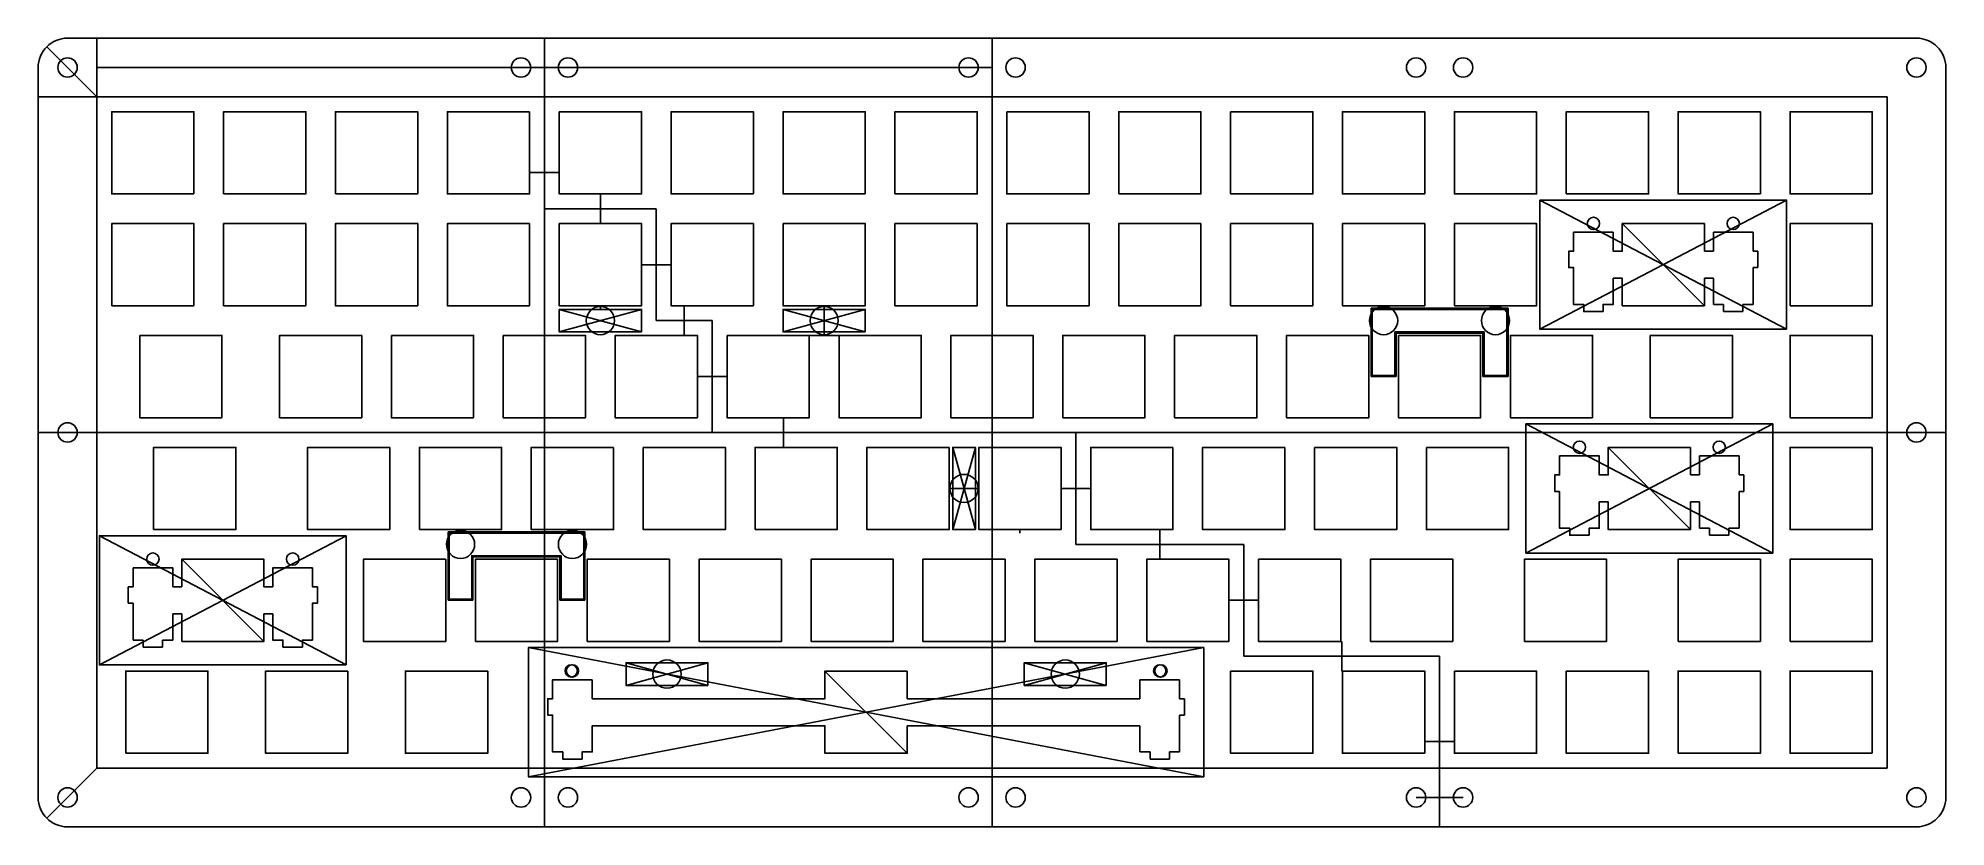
# Model space of a CAD drawing. Header units: millimetres. Extents: x -10 to 315, y -10 to 125.
import ezdxf

# ---------------------------------------------------------------- set-up
doc = ezdxf.new("R2010")
doc.units = ezdxf.units.MM
doc.layers.get('0').update_dxf_attribs({"linetype": 'CONTINUOUS'})

msp = doc.modelspace()

# ---------------------------------------------------------------- linework, layer by layer
for p, q in [((0.1, 114.56), (0.1, 124.56)), ((76.3, 124.56), (76.3, -9.74)), ((76.3, 95.51), (76.3, 124.56)), ((152.5, 124.56), (152.5, -9.74)), ((0.1, 114.56), (-8.44, 123.09)), ((0.1, 119.56), (152.5, 119.56)), ((0.1, 114.56), (-9.9, 114.56)), ((73.77, 101.69), (78.82, 101.69)), ((85.82, 92.98), (85.82, 98.03)), ((95.34, 95.51), (76.3, 95.51)), ((95.34, 76.46), (95.34, 95.51)), ((287.79, 74.98), (245.79, 96.98)), ((245.79, 74.98), (287.79, 96.98)), ((273.79, 92.98), (259.8, 92.98)), ((273.79, 88.28), (273.79, 92.98)), ((275.32, 91.51), (275.32, 88.28)), ((282.07, 91.51), (275.32, 91.51)), ((282.07, 88.28), (282.07, 91.51)), ((275.32, 88.28), (273.79, 88.28)), ((282.89, 88.28), (282.07, 88.28)), ((282.89, 85.48), (282.89, 88.28)), ((92.82, 85.98), (97.87, 85.98)), ((282.07, 85.48), (282.89, 85.48)), ((282.07, 79.21), (282.07, 85.48)), ((273.79, 83.68), (275.32, 83.68)), ((273.79, 78.98), (273.79, 83.68)), ((275.32, 83.68), (275.32, 79.21)), ((92.82, 74.53), (78.82, 78.38)), ((78.82, 74.53), (92.82, 78.38)), ((85.82, 78.38), (85.82, 78.98)), ((100.11, 73.93), (100.11, 78.98)), ((130.92, 74.53), (116.92, 78.38)), ((116.92, 74.53), (130.92, 78.38)), ((123.92, 73.93), (123.92, 78.98)), ((217.04, 66.93), (217.04, 78.58)), ((217.04, 78.58), (240.35, 78.58)), ((240.35, 78.58), (240.35, 66.93)), ((275.32, 79.21), (277.05, 79.21)), ((277.05, 79.21), (277.05, 78.01)), ((277.05, 78.01), (280.34, 78.01)), ((280.34, 78.01), (280.34, 79.21)), ((280.34, 79.21), (282.07, 79.21)), ((104.87, 76.46), (95.34, 76.46)), ((104.87, 57.41), (104.87, 76.46)), ((126.45, 73.93), (121.39, 73.93)), ((221.3, 74.33), (221.3, 66.93)), ((236.09, 74.33), (221.3, 74.33)), ((236.09, 66.93), (236.09, 74.33)), ((102.34, 66.93), (107.39, 66.93)), ((221.3, 66.93), (217.04, 66.93)), ((240.35, 66.93), (236.09, 66.93)), ((116.99, 54.88), (116.99, 59.93)), ((285.41, 36.88), (243.41, 58.88)), ((243.41, 36.88), (285.41, 58.88)), ((314.89, 57.41), (-9.9, 57.41)), ((166.78, 57.41), (104.87, 57.41)), ((166.78, 38.36), (166.78, 57.41)), ((149.66, 40.88), (145.81, 54.88)), ((145.81, 40.88), (149.66, 54.88)), ((271.41, 54.88), (257.41, 54.88)), ((271.41, 50.18), (271.41, 54.88)), ((279.69, 53.41), (272.94, 53.41)), ((272.94, 53.41), (272.94, 50.18)), ((279.69, 50.18), (279.69, 53.41)), ((272.94, 50.18), (271.41, 50.18)), ((280.51, 50.18), (279.69, 50.18)), ((280.51, 47.38), (280.51, 50.18)), ((145.21, 47.88), (150.26, 47.88)), ((164.26, 47.88), (169.31, 47.88)), ((271.41, 45.58), (272.94, 45.58)), ((271.41, 40.88), (271.41, 45.58)), ((272.94, 45.58), (272.94, 41.11)), ((279.69, 47.38), (280.51, 47.38)), ((279.69, 41.11), (279.69, 47.38)), ((42.53, 17.83), (0.53, 39.83)), ((0.53, 17.83), (42.53, 39.83)), ((83.18, 40.48), (59.88, 40.48)), ((59.88, 40.48), (59.88, 28.83)), ((83.18, 28.83), (83.18, 40.48)), ((157.26, 40.28), (157.26, 40.88)), ((181.07, 35.83), (181.07, 40.88)), ((272.94, 41.11), (274.66, 41.11)), ((274.66, 41.11), (274.66, 39.91)), ((274.66, 39.91), (277.96, 39.91)), ((277.96, 39.91), (277.96, 41.11)), ((277.96, 41.11), (279.69, 41.11)), ((14.53, 35.83), (14.53, 31.13)), ((64.13, 28.83), (64.13, 36.23)), ((64.13, 36.23), (78.93, 36.23)), ((78.93, 36.23), (78.93, 28.83)), ((195.36, 38.36), (166.78, 38.36)), ((195.36, 19.31), (195.36, 38.36)), ((6.25, 34.36), (6.25, 31.13)), ((13, 34.36), (6.25, 34.36)), ((13, 31.13), (13, 34.36)), ((5.43, 31.13), (5.43, 28.33)), ((6.25, 31.13), (5.43, 31.13)), ((14.53, 31.13), (13, 31.13)), ((5.43, 28.33), (6.25, 28.33)), ((6.25, 28.33), (6.25, 22.06)), ((13, 26.53), (14.53, 26.53)), ((13, 22.06), (13, 26.53)), ((14.53, 26.53), (14.53, 21.83)), ((59.88, 28.83), (64.13, 28.83)), ((78.93, 28.83), (83.18, 28.83)), ((192.83, 28.83), (197.88, 28.83)), ((6.25, 22.06), (7.98, 22.06)), ((7.98, 22.06), (7.98, 20.86)), ((7.98, 20.86), (11.28, 20.86)), ((11.28, 20.86), (11.28, 22.06)), ((11.28, 22.06), (13, 22.06)), ((14.53, 21.83), (28.53, 21.83)), ((188.56, -1.22), (73.56, 20.78)), ((73.56, -1.22), (188.56, 20.78)), ((212.03, 16.78), (212.03, 21.83)), ((104.14, 14.35), (90.19, 18.19)), ((90.19, 14.35), (104.14, 18.19)), ((138.06, 16.78), (124.06, 16.78)), ((138.06, 12.08), (138.06, 16.78)), ((171.94, 14.35), (157.99, 18.19)), ((157.99, 14.35), (171.94, 18.19)), ((228.69, 19.31), (195.36, 19.31)), ((228.69, -9.74), (228.69, 19.31)), ((184.44, 15.31), (177.69, 15.31)), ((177.69, 15.31), (177.69, 12.08)), ((184.44, 12.08), (184.44, 15.31)), ((177.69, 12.08), (138.06, 12.08)), ((185.26, 12.08), (184.44, 12.08)), ((185.26, 9.28), (185.26, 12.08)), ((138.06, 7.48), (177.69, 7.48)), ((138.06, 2.78), (138.06, 7.48)), ((177.69, 7.48), (177.69, 3.01)), ((184.44, 3.01), (184.44, 9.28)), ((184.44, 9.28), (185.26, 9.28)), ((226.17, 4.78), (231.22, 4.78)), ((0.1, 0.26), (-8.44, -8.28)), ((177.69, 3.01), (179.41, 3.01)), ((179.41, 3.01), (179.41, 1.81)), ((179.41, 1.81), (182.71, 1.81)), ((182.71, 1.81), (182.71, 3.01)), ((182.71, 3.01), (184.44, 3.01)), ((224.7, -4.74), (232.7, -4.74))]:
    msp.add_line(p, q)
msp.add_lwpolyline([(309.89, -9.74), (-4.9, -9.74, -0.414214), (-9.9, -4.74), (-9.9, 119.56, -0.414214), (-4.9, 124.56), (309.89, 124.56, -0.414214), (314.89, 119.56), (314.89, -4.74, -0.414214)], format="xyb", close=True)
for points in [[(0.1, 0.26), (0.1, 114.56), (304.89, 114.56), (304.89, 0.26)], [(16.62, 98.03), (2.62, 98.03), (2.62, 112.03), (16.62, 112.03)], [(21.67, 98.03), (21.67, 112.03), (35.67, 112.03), (35.67, 98.03)], [(40.72, 98.03), (40.72, 112.03), (54.72, 112.03), (54.72, 98.03)], [(73.77, 112.03), (73.77, 98.03), (59.77, 98.03), (59.77, 112.03)], [(78.82, 112.03), (92.82, 112.03), (92.82, 98.03), (78.82, 98.03)], [(111.87, 98.03), (97.87, 98.03), (97.87, 112.03), (111.87, 112.03)], [(130.92, 98.03), (116.92, 98.03), (116.92, 112.03), (130.92, 112.03)], [(135.97, 98.03), (135.97, 112.03), (149.97, 112.03), (149.97, 98.03)], [(155.02, 112.03), (169.02, 112.03), (169.02, 98.03), (155.02, 98.03)], [(174.07, 98.03), (174.07, 112.03), (188.07, 112.03), (188.07, 98.03)], [(193.12, 112.03), (207.12, 112.03), (207.12, 98.03), (193.12, 98.03)], [(226.17, 98.03), (212.17, 98.03), (212.17, 112.03), (226.17, 112.03)], [(245.22, 112.03), (245.22, 98.03), (231.22, 98.03), (231.22, 112.03)], [(250.27, 98.03), (250.27, 112.03), (264.27, 112.03), (264.27, 98.03)], [(283.32, 98.03), (269.32, 98.03), (269.32, 112.03), (283.32, 112.03)], [(302.37, 98.03), (288.37, 98.03), (288.37, 112.03), (302.37, 112.03)], [(287.79, 74.98), (245.79, 74.98), (245.79, 96.98), (287.79, 96.98)], [(2.62, 78.98), (2.62, 92.98), (16.62, 92.98), (16.62, 78.98)], [(35.67, 92.98), (35.67, 78.98), (21.67, 78.98), (21.67, 92.98)], [(54.72, 78.98), (40.72, 78.98), (40.72, 92.98), (54.72, 92.98)], [(73.77, 92.98), (73.77, 78.98), (59.77, 78.98), (59.77, 92.98)], [(78.82, 78.98), (78.82, 92.98), (92.82, 92.98), (92.82, 78.98)], [(111.87, 78.98), (97.87, 78.98), (97.87, 92.98), (111.87, 92.98)], [(116.92, 92.98), (130.92, 92.98), (130.92, 78.98), (116.92, 78.98)], [(149.97, 92.98), (149.97, 78.98), (135.97, 78.98), (135.97, 92.98)], [(155.02, 92.98), (169.02, 92.98), (169.02, 78.98), (155.02, 78.98)], [(188.07, 92.98), (188.07, 78.98), (174.07, 78.98), (174.07, 92.98)], [(207.12, 78.98), (193.12, 78.98), (193.12, 92.98), (207.12, 92.98)], [(226.17, 92.98), (226.17, 78.98), (212.17, 78.98), (212.17, 92.98)], [(231.22, 78.98), (231.22, 92.98), (245.22, 92.98), (245.22, 78.98)], [(258.27, 91.51), (251.52, 91.51), (251.52, 88.28), (250.69, 88.28), (250.69, 85.48), (251.52, 85.48), (251.52, 79.21), (253.24, 79.21), (253.24, 78.01), (256.54, 78.01), (256.54, 79.21), (258.27, 79.21), (258.27, 83.68), (259.8, 83.68), (259.8, 78.98), (273.79, 78.98), (259.8, 92.98), (259.8, 88.28), (258.27, 88.28)], [(288.37, 78.98), (288.37, 92.98), (302.37, 92.98), (302.37, 78.98)], [(92.82, 74.53), (78.82, 74.53), (78.82, 78.38), (92.82, 78.38)], [(130.92, 74.53), (116.92, 74.53), (116.92, 78.38), (130.92, 78.38)], [(236.29, 67.13), (236.29, 74.53), (221.09, 74.53), (221.09, 67.13), (217.24, 67.13), (217.24, 78.38), (240.15, 78.38), (240.15, 67.13)], [(7.38, 73.93), (21.38, 73.93), (21.38, 59.93), (7.38, 59.93)], [(45.19, 73.93), (45.19, 59.93), (31.19, 59.93), (31.19, 73.93)], [(50.24, 73.93), (64.24, 73.93), (64.24, 59.93), (50.24, 59.93)], [(69.29, 73.93), (83.29, 73.93), (83.29, 59.93), (69.29, 59.93)], [(88.34, 59.93), (88.34, 73.93), (102.34, 73.93), (102.34, 59.93)], [(107.39, 73.93), (121.39, 73.93), (121.39, 59.93), (107.39, 59.93)], [(126.45, 73.93), (140.44, 73.93), (140.44, 59.93), (126.45, 59.93)], [(145.5, 59.93), (145.5, 73.93), (159.49, 73.93), (159.49, 59.93)], [(164.54, 59.93), (164.54, 73.93), (178.54, 73.93), (178.54, 59.93)], [(183.59, 59.93), (183.59, 73.93), (197.59, 73.93), (197.59, 59.93)], [(202.65, 59.93), (202.65, 73.93), (216.64, 73.93), (216.64, 59.93)], [(221.69, 73.93), (235.69, 73.93), (235.69, 59.93), (221.69, 59.93)], [(254.74, 59.93), (240.75, 59.93), (240.75, 73.93), (254.74, 73.93)], [(264.56, 73.93), (278.56, 73.93), (278.56, 59.93), (264.56, 59.93)], [(302.37, 73.93), (302.37, 59.93), (288.37, 59.93), (288.37, 73.93)], [(285.41, 36.88), (243.41, 36.88), (243.41, 58.88), (285.41, 58.88)], [(9.76, 40.88), (9.76, 54.88), (23.76, 54.88), (23.76, 40.88)], [(49.96, 54.88), (49.96, 40.88), (35.96, 40.88), (35.96, 54.88)], [(55.01, 40.88), (55.01, 54.88), (69.01, 54.88), (69.01, 40.88)], [(88.06, 54.88), (88.06, 40.88), (74.06, 40.88), (74.06, 54.88)], [(93.11, 54.88), (107.11, 54.88), (107.11, 40.88), (93.11, 40.88)], [(112.16, 40.88), (112.16, 54.88), (126.16, 54.88), (126.16, 40.88)], [(145.21, 54.88), (145.21, 40.88), (131.21, 40.88), (131.21, 54.88)], [(149.66, 40.88), (145.81, 40.88), (145.81, 54.88), (149.66, 54.88)], [(164.26, 40.88), (150.26, 40.88), (150.26, 54.88), (164.26, 54.88)], [(183.31, 54.88), (183.31, 40.88), (169.31, 40.88), (169.31, 54.88)], [(202.36, 54.88), (202.36, 40.88), (188.36, 40.88), (188.36, 54.88)], [(207.41, 54.88), (221.41, 54.88), (221.41, 40.88), (207.41, 40.88)], [(226.46, 54.88), (240.46, 54.88), (240.46, 40.88), (226.46, 40.88)], [(249.14, 47.38), (249.14, 41.11), (250.86, 41.11), (250.86, 39.91), (254.16, 39.91), (254.16, 41.11), (255.89, 41.11), (255.89, 45.58), (257.41, 45.58), (257.41, 40.88), (271.41, 40.88), (257.41, 54.88), (257.41, 50.18), (255.89, 50.18), (255.89, 53.41), (249.14, 53.41), (249.14, 50.18), (248.31, 50.18), (248.31, 47.38)], [(302.37, 54.88), (302.37, 40.88), (288.37, 40.88), (288.37, 54.88)], [(42.53, 17.83), (0.53, 17.83), (0.53, 39.83), (42.53, 39.83)], [(82.98, 29.03), (82.98, 40.28), (60.08, 40.28), (60.08, 29.03), (63.93, 29.03), (63.93, 36.43), (79.13, 36.43), (79.13, 29.03)], [(30.05, 31.13), (28.53, 31.13), (28.53, 35.83), (14.53, 35.83), (28.53, 21.83), (28.53, 26.53), (30.05, 26.53), (30.05, 22.06), (31.77, 22.06), (31.77, 20.86), (35.08, 20.86), (35.08, 22.06), (36.8, 22.06), (36.8, 28.33), (37.63, 28.33), (37.63, 31.13), (36.8, 31.13), (36.8, 34.36), (30.05, 34.36)], [(59.48, 21.83), (45.48, 21.83), (45.48, 35.83), (59.48, 35.83)], [(64.53, 21.83), (64.53, 35.83), (78.53, 35.83), (78.53, 21.83)], [(83.58, 35.83), (97.58, 35.83), (97.58, 21.83), (83.58, 21.83)], [(102.63, 35.83), (116.63, 35.83), (116.63, 21.83), (102.63, 21.83)], [(121.68, 35.83), (135.68, 35.83), (135.68, 21.83), (121.68, 21.83)], [(140.73, 35.83), (154.73, 35.83), (154.73, 21.83), (140.73, 21.83)], [(159.78, 21.83), (159.78, 35.83), (173.78, 35.83), (173.78, 21.83)], [(178.83, 21.83), (178.83, 35.83), (192.83, 35.83), (192.83, 21.83)], [(197.88, 35.83), (211.88, 35.83), (211.88, 21.83), (197.88, 21.83)], [(216.93, 21.83), (216.93, 35.83), (230.93, 35.83), (230.93, 21.83)], [(243.13, 21.83), (243.13, 35.83), (257.12, 35.83), (257.12, 21.83)], [(269.32, 21.83), (269.32, 35.83), (283.32, 35.83), (283.32, 21.83)], [(288.37, 21.83), (288.37, 35.83), (302.37, 35.83), (302.37, 21.83)], [(188.56, -1.22), (73.56, -1.22), (73.56, 20.78), (188.56, 20.78)], [(5, 2.78), (5, 16.78), (19, 16.78), (19, 2.78)], [(42.81, 16.78), (42.81, 2.78), (28.81, 2.78), (28.81, 16.78)], [(66.63, 16.78), (66.63, 2.78), (52.63, 2.78), (52.63, 16.78)], [(84.44, 15.31), (77.69, 15.31), (77.69, 12.08), (76.86, 12.08), (76.86, 9.28), (77.69, 9.28), (77.69, 3.01), (79.41, 3.01), (79.41, 1.81), (82.71, 1.81), (82.71, 3.01), (84.44, 3.01), (84.44, 7.48), (124.06, 7.48), (124.06, 2.78), (138.06, 2.78), (124.06, 16.78), (124.06, 12.08), (84.44, 12.08)], [(104.14, 14.35), (90.19, 14.35), (90.19, 18.19), (104.14, 18.19)], [(171.94, 14.35), (157.99, 14.35), (157.99, 18.19), (171.94, 18.19)], [(193.12, 16.78), (207.12, 16.78), (207.12, 2.78), (193.12, 2.78)], [(226.17, 2.78), (212.17, 2.78), (212.17, 16.78), (226.17, 16.78)], [(231.22, 16.78), (245.22, 16.78), (245.22, 2.78), (231.22, 2.78)], [(250.27, 16.78), (264.27, 16.78), (264.27, 2.78), (250.27, 2.78)], [(269.32, 2.78), (269.32, 16.78), (283.32, 16.78), (283.32, 2.78)], [(302.37, 2.78), (288.37, 2.78), (288.37, 16.78), (302.37, 16.78)]]:
    msp.add_lwpolyline(points, close=True)
for centre, radius in [((-4.9, 119.56), 1.65), ((72.3, 119.56), 1.65), ((80.3, 119.56), 1.65), ((148.5, 119.56), 1.65), ((156.5, 119.56), 1.65), ((224.7, 119.56), 1.65), ((232.7, 119.56), 1.65), ((309.89, 119.56), 1.65), ((254.89, 93.01), 1.05), ((278.69, 93.01), 1.05), ((85.82, 76.46), 2.4), ((123.92, 76.46), 2.4), ((219.17, 76.46), 2.4), ((238.22, 76.46), 2.4), ((-4.9, 57.41), 1.65), ((309.89, 57.41), 1.65), ((252.51, 54.91), 1.05), ((276.31, 54.91), 1.05), ((147.73, 47.88), 2.4), ((62.01, 38.36), 2.4), ((81.06, 38.36), 2.4), ((9.63, 35.86), 1.05), ((33.43, 35.86), 1.05), ((80.86, 16.81), 1.05), ((81.06, 16.81), 1.05), ((97.16, 16.27), 2.41), ((164.96, 16.27), 2.41), ((181.06, 16.81), 1.05), ((181.26, 16.81), 1.05), ((-4.9, -4.74), 1.65), ((72.3, -4.74), 1.65), ((80.3, -4.74), 1.65), ((148.5, -4.74), 1.65), ((156.5, -4.74), 1.65), ((224.7, -4.74), 1.65), ((232.7, -4.74), 1.65), ((309.89, -4.74), 1.65)]:
    msp.add_circle(centre, radius)

doc.saveas('drawing.dxf')
